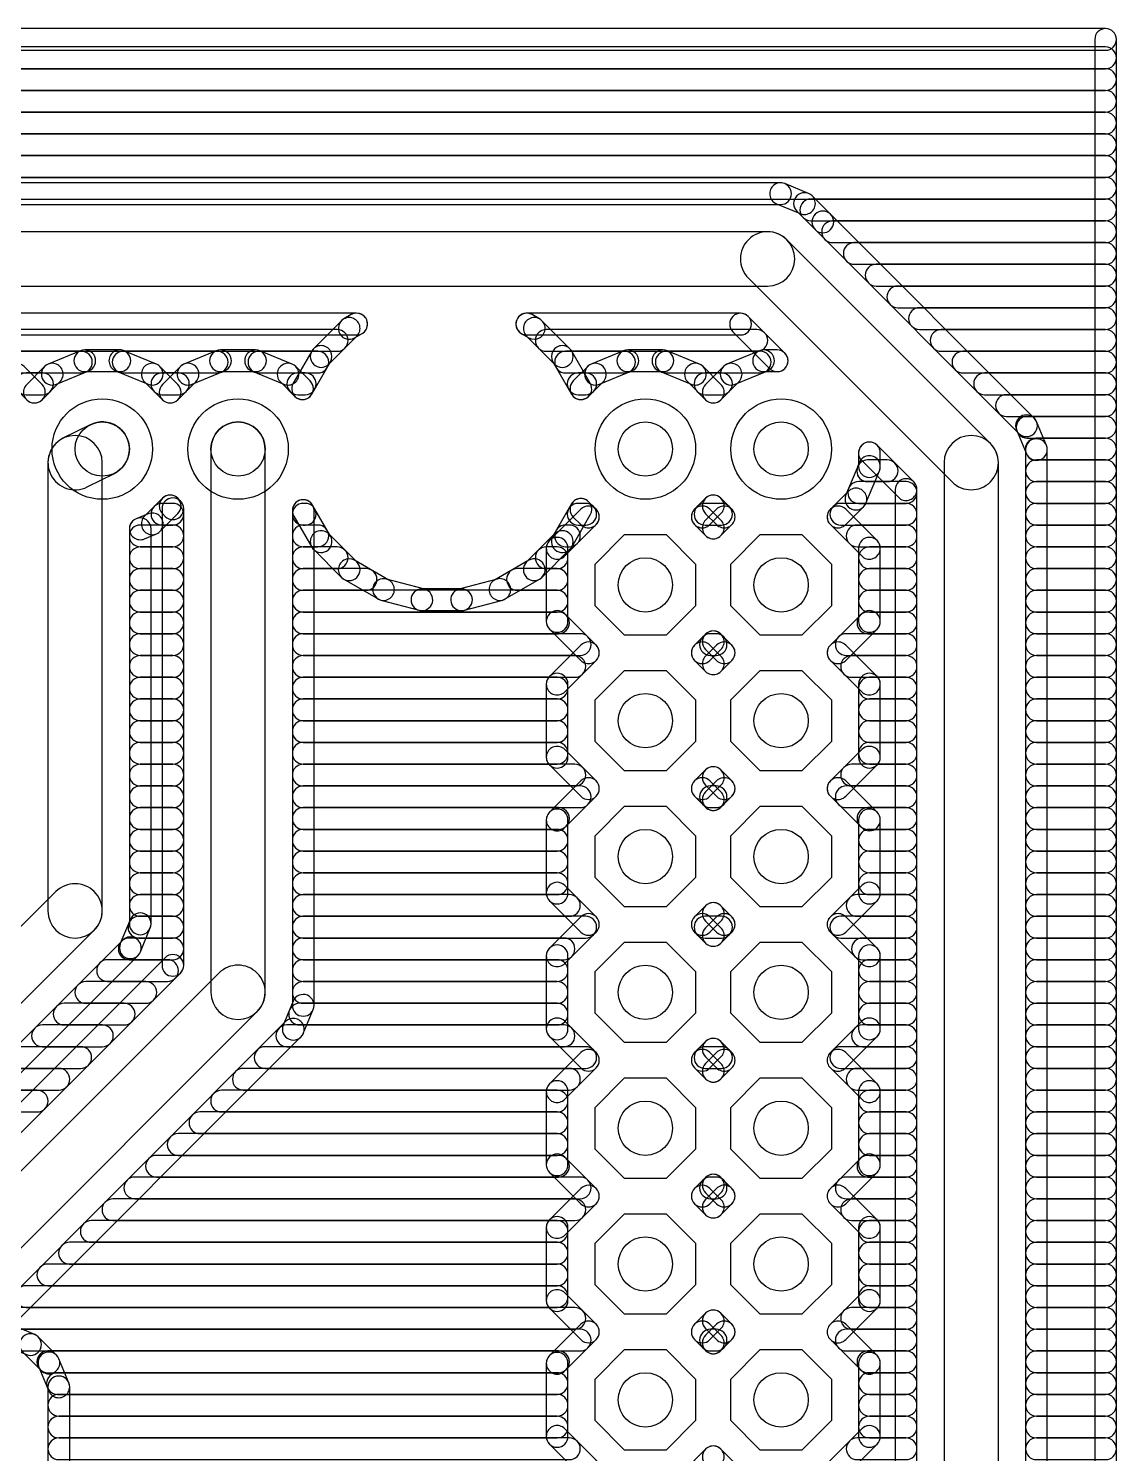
# Model space of a CAD drawing. Extents: x 1 to 104, y 1 to 79.
# Drawn here: x 83.71 to 104.06, y 52.34 to 78.98 of the extents above; entities that cross this region are included whole.
import ezdxf

# ---------------------------------------------------------------- set-up
doc = ezdxf.new("R2010")
doc.units = 0
for name, color, linetype in [('16', 174, 'CONTINUOUS'), ('17', 94, 'CONTINUOUS'), ('44', 250, 'CONTINUOUS')]:
    doc.layers.add(name, color=color, linetype=linetype)

# ---------------------------------------------------------------- blocks, each defined once
blk = doc.blocks.new('ROUNDP')
blk.add_circle((0, 0), 0.5)
blk = doc.blocks.new('OCTAGONP')
blk.add_lwpolyline([(-0.5, -0.2071), (-0.5, 0.2071), (-0.2071, 0.5), (0.2071, 0.5), (0.5, 0.2071), (0.5, -0.2071), (0.2071, -0.5), (-0.2071, -0.5)], close=True)

msp = doc.modelspace()

# ---------------------------------------------------------------- linework, layer by layer
at = {"layer": '16'}
for points in [[(1.2192, 78.5776), (103.8608, 78.5776, 1), (103.8608, 78.984), (1.2192, 78.984, 1)], [(103.6576, 78.7808), (103.6576, 1.2192, 1), (104.064, 1.2192), (104.064, 78.7808, 1)], [(1.2192, 78.232), (103.8608, 78.232, 1), (103.8608, 78.6384), (1.2192, 78.6384, 1)], [(1.2192, 77.8256), (103.8608, 77.8256, 1), (103.8608, 78.232), (1.2192, 78.232, 1)], [(1.2192, 77.4192), (103.8608, 77.4192, 1), (103.8608, 77.8256), (1.2192, 77.8256, 1)], [(45.6662, 77.0128), (103.8608, 77.0128, 1), (103.8608, 77.4192), (45.6662, 77.4192, 1)], [(46.0726, 76.6064), (103.8608, 76.6064, 1), (103.8608, 77.0128), (46.0726, 77.0128, 1)], [(46.479, 76.2), (103.8608, 76.2, 1), (103.8608, 76.6064), (46.479, 76.6064, 1)], [(46.8854, 75.7936), (103.8608, 75.7936, 1), (103.8608, 76.2), (46.8854, 76.2, 1)], [(97.7785, 76.0984), (54.6215, 76.0984, 1), (54.6215, 75.692), (97.7785, 75.692, 1)], [(98.3044, 75.8973), (97.8563, 76.0829, 1), (97.7008, 75.7075), (98.1489, 75.5219, 1)], [(98.7133, 75.5103), (98.3703, 75.8533, 1), (98.0829, 75.5659), (98.4259, 75.2229, 1)], [(98.3458, 75.3872), (103.8608, 75.3872, 1), (103.8608, 75.7936), (98.3458, 75.7936, 1)], [(102.5233, 71.7003), (98.7133, 75.5103, 1), (98.4259, 75.2229), (102.2359, 71.4129, 1)], [(54.864, 74.168), (97.536, 74.168, 1), (97.536, 75.184), (54.864, 75.184, 1)], [(97.1768, 74.3168), (100.9868, 70.5068, 1), (101.7052, 71.2252), (97.8952, 75.0352, 1)], [(98.7522, 74.9808), (103.8608, 74.9808, 1), (103.8608, 75.3872), (98.7522, 75.3872, 1)], [(99.1586, 74.5744), (103.8608, 74.5744, 1), (103.8608, 74.9808), (99.1586, 74.9808, 1)], [(99.565, 74.168), (103.8608, 74.168, 1), (103.8608, 74.5744), (99.565, 74.5744, 1)], [(99.9714, 73.7616), (103.8608, 73.7616, 1), (103.8608, 74.168), (99.9714, 74.168, 1)], [(55.369, 73.2536), (89.8491, 73.2536, 1), (89.8491, 73.66), (55.369, 73.66, 1)], [(89.5653, 73.5196), (89.0404, 72.9947, 1), (89.3278, 72.7073), (89.8527, 73.2322, 1)], [(89.7475, 73.6328), (89.6074, 73.5519, 1), (89.8106, 73.1999), (89.9507, 73.2808, 1)], [(93.2726, 73.5519), (93.1325, 73.6328, 1), (92.9293, 73.2808), (93.0694, 73.1999, 1)], [(93.0309, 73.2536), (97.031, 73.2536, 1), (97.031, 73.66), (93.0309, 73.66, 1)], [(93.8396, 72.9947), (93.3147, 73.5196, 1), (93.0273, 73.2322), (93.5522, 72.7073, 1)], [(96.8873, 73.3131), (97.5731, 72.6273, 1), (97.8605, 72.9147), (97.1747, 73.6005, 1)], [(100.3778, 73.3552), (103.8608, 73.3552, 1), (103.8608, 73.7616), (100.3778, 73.7616, 1)], [(55.0642, 72.9488), (89.4851, 72.9488, 1), (89.4851, 73.3552), (55.0642, 73.3552, 1)], [(93.3949, 72.9488), (97.3358, 72.9488, 1), (97.3358, 73.3552), (93.3949, 73.3552, 1)], [(100.7842, 72.9488), (103.8608, 72.9488, 1), (103.8608, 73.3552), (100.7842, 73.3552, 1)], [(89.0081, 72.9526), (88.6603, 72.3502, 1), (89.0122, 72.147), (89.3601, 72.7494, 1)], [(94.2197, 72.3502), (93.8719, 72.9526, 1), (93.5199, 72.7494), (93.8678, 72.147, 1)], [(82.9397, 72.5424), (84.7003, 72.5424, 1), (84.7003, 72.9488), (82.9397, 72.9488, 1)], [(84.6838, 72.9587), (84.077, 72.7074, 1), (84.2325, 72.3319), (84.8394, 72.5833, 1)], [(85.4184, 72.9742), (84.7616, 72.9742, 1), (84.7616, 72.5678), (85.4184, 72.5678, 1)], [(86.103, 72.7074), (85.4962, 72.9587, 1), (85.3406, 72.5833), (85.9475, 72.3319, 1)], [(85.4797, 72.5424), (87.2403, 72.5424, 1), (87.2403, 72.9488), (85.4797, 72.9488, 1)], [(87.2238, 72.9587), (86.617, 72.7074, 1), (86.7725, 72.3319), (87.3794, 72.5833, 1)], [(87.9584, 72.9742), (87.3016, 72.9742, 1), (87.3016, 72.5678), (87.9584, 72.5678, 1)], [(88.643, 72.7074), (88.0362, 72.9587, 1), (87.8806, 72.5833), (88.4875, 72.3319, 1)], [(88.0197, 72.5424), (89.1232, 72.5424, 1), (89.1232, 72.9488), (88.0197, 72.9488, 1)], [(93.7568, 72.5424), (94.8603, 72.5424, 1), (94.8603, 72.9488), (93.7568, 72.9488, 1)], [(94.8438, 72.9587), (94.237, 72.7074, 1), (94.3925, 72.3319), (94.9994, 72.5833, 1)], [(95.5784, 72.9742), (94.9216, 72.9742, 1), (94.9216, 72.5678), (95.5784, 72.5678, 1)], [(96.263, 72.7074), (95.6562, 72.9587, 1), (95.5006, 72.5833), (96.1075, 72.3319, 1)], [(95.6397, 72.5424), (97.4003, 72.5424, 1), (97.4003, 72.9488), (95.6397, 72.9488, 1)], [(97.3838, 72.9587), (96.777, 72.7074, 1), (96.9325, 72.3319), (97.5394, 72.5833, 1)], [(97.7168, 72.9742), (97.4616, 72.9742, 1), (97.4616, 72.5678), (97.7168, 72.5678, 1)], [(101.1906, 72.5424), (103.8608, 72.5424, 1), (103.8608, 72.9488), (101.1906, 72.9488, 1)], [(83.9637, 72.3285), (83.6289, 72.6633, 1), (83.3415, 72.376), (83.6763, 72.0412, 1)], [(83.6657, 72.136), (83.9743, 72.136, 1), (83.9743, 72.5424), (83.6657, 72.5424, 1)], [(84.0111, 72.6633), (83.6763, 72.3285, 1), (83.9637, 72.0412), (84.2985, 72.376, 1)], [(86.5037, 72.3285), (86.1689, 72.6633, 1), (85.8815, 72.376), (86.2163, 72.0412, 1)], [(86.2057, 72.136), (86.5143, 72.136, 1), (86.5143, 72.5424), (86.2057, 72.5424, 1)], [(86.5511, 72.6633), (86.2163, 72.3285, 1), (86.5037, 72.0412), (86.8385, 72.376, 1)], [(88.98, 72.3923), (88.7089, 72.6633, 1), (88.4215, 72.376), (88.6926, 72.1049, 1)], [(88.7457, 72.136), (88.8886, 72.136, 1), (88.8886, 72.5424), (88.7457, 72.5424, 1)], [(93.9914, 72.136), (94.1343, 72.136, 1), (94.1343, 72.5424), (93.9914, 72.5424, 1)], [(94.1711, 72.6633), (93.9, 72.3923, 1), (94.1874, 72.1049), (94.4585, 72.376, 1)], [(96.6637, 72.3285), (96.3289, 72.6633, 1), (96.0415, 72.376), (96.3763, 72.0412, 1)], [(96.3657, 72.136), (96.6743, 72.136, 1), (96.6743, 72.5424), (96.3657, 72.5424, 1)], [(96.7111, 72.6633), (96.3763, 72.3285, 1), (96.6637, 72.0412), (96.9985, 72.376, 1)], [(101.597, 72.136), (103.8608, 72.136, 1), (103.8608, 72.5424), (101.597, 72.5424, 1)], [(102.0034, 71.7296), (103.8608, 71.7296, 1), (103.8608, 72.136), (102.0034, 72.136, 1)], [(102.7529, 71.1863), (102.5673, 71.6344, 1), (102.1919, 71.4789), (102.3775, 71.0308, 1)], [(102.3921, 71.3232), (103.8608, 71.3232, 1), (103.8608, 71.7296), (102.3921, 71.7296, 1)], [(84.8092, 70.4116), (85.3172, 70.6656, 1), (84.8628, 71.5744), (84.3548, 71.3204, 1)], [(88.138, 60.96), (88.138, 71.12, 1), (87.122, 71.12), (87.122, 60.96, 1)], [(85.09, 62.484), (85.09, 70.866, 1), (84.074, 70.866), (84.074, 62.484, 1)], [(99.6442, 70.7916), (99.6442, 71.0468, 1), (99.2378, 71.0468), (99.2378, 70.7916, 1)], [(99.2973, 70.9031), (99.9831, 70.2173, 1), (100.2705, 70.5047), (99.5847, 71.1905, 1)], [(100.838, 70.866), (100.838, 21.336, 1), (101.854, 21.336), (101.854, 70.866, 1)], [(102.5604, 70.9168), (103.8608, 70.9168, 1), (103.8608, 71.3232), (102.5604, 71.3232, 1)], [(102.7684, 21.0935), (102.7684, 71.1085, 1), (102.362, 71.1085), (102.362, 21.0935, 1)], [(99.3774, 70.107), (99.6287, 70.7138, 1), (99.2533, 70.8694), (99.0019, 70.2625, 1)], [(99.4087, 70.5104), (99.7742, 70.5104, 1), (99.7742, 70.9168), (99.4087, 70.9168, 1)], [(102.5652, 70.5104), (103.8608, 70.5104, 1), (103.8608, 70.9168), (102.5652, 70.9168, 1)], [(98.9985, 69.7063), (99.3333, 70.0411, 1), (99.046, 70.3285), (98.7112, 69.9937, 1)], [(99.2404, 70.104), (100.1268, 70.104, 1), (100.1268, 70.5104), (99.2404, 70.5104, 1)], [(99.9236, 70.361), (99.9236, 24.4509, 1), (100.33, 24.4509), (100.33, 70.361, 1)], [(102.5652, 70.104), (103.8608, 70.104, 1), (103.8608, 70.5104), (102.5652, 70.5104, 1)], [(86.1689, 69.5767), (86.5037, 69.9115, 1), (86.2163, 70.1988), (85.8815, 69.864, 1)], [(86.2057, 69.6976), (86.4108, 69.6976, 1), (86.4108, 70.104), (86.2057, 70.104, 1)], [(86.2163, 69.9115), (86.2671, 69.8606, 1), (86.5545, 70.148), (86.5037, 70.1988, 1)], [(86.2076, 70.0043), (86.2076, 61.465, 1), (86.614, 61.465), (86.614, 70.0043, 1)], [(89.0524, 60.7175), (89.0524, 69.969, 1), (88.646, 69.969), (88.646, 60.7175, 1)], [(88.6732, 69.8674), (89.0081, 69.2874, 1), (89.3601, 69.4906), (89.0252, 70.0706, 1)], [(88.8492, 69.6976), (88.8886, 69.6976, 1), (88.8886, 70.104), (88.8492, 70.104, 1)], [(93.8719, 69.2874), (94.2197, 69.8898, 1), (93.8678, 70.093), (93.5199, 69.4906, 1)], [(93.9914, 69.6976), (94.1343, 69.6976, 1), (94.1343, 70.104), (93.9914, 70.104, 1)], [(93.9, 69.8477), (94.0415, 69.7063, 1), (94.3288, 69.9937), (94.1874, 70.1351, 1)], [(96.4585, 69.7063), (96.6637, 69.9115, 1), (96.3763, 70.1988), (96.1712, 69.9937, 1)], [(96.3657, 69.6976), (96.6743, 69.6976, 1), (96.6743, 70.104), (96.3657, 70.104, 1)], [(96.3763, 69.9114), (96.5815, 69.7063, 1), (96.8688, 69.9937), (96.6637, 70.1988, 1)], [(98.9057, 69.6976), (100.1268, 69.6976, 1), (100.1268, 70.104), (98.9057, 70.104, 1)], [(102.5652, 69.6976), (103.8608, 69.6976, 1), (103.8608, 70.104), (102.5652, 70.104, 1)], [(85.879, 69.4398), (86.103, 69.5326, 1), (85.9475, 69.9081), (85.7234, 69.8153, 1)], [(86.0044, 62.2415), (86.0044, 69.6276, 1), (85.598, 69.6276), (85.598, 62.2415, 1)], [(94.0415, 69.9937), (93.4553, 69.4075, 1), (93.7427, 69.1202), (94.3288, 69.7063, 1)], [(96.6637, 69.7885), (96.4585, 69.9937, 1), (96.1712, 69.7063), (96.3763, 69.5012, 1)], [(96.5815, 69.9937), (96.3763, 69.7885, 1), (96.6637, 69.5012), (96.8688, 69.7063, 1)], [(99.5847, 69.4075), (98.9985, 69.9937, 1), (98.7112, 69.7063), (99.2973, 69.1202, 1)], [(85.8012, 69.2912), (86.4108, 69.2912, 1), (86.4108, 69.6976), (85.8012, 69.6976, 1)], [(88.8492, 69.2912), (89.1232, 69.2912, 1), (89.1232, 69.6976), (88.8492, 69.6976, 1)], [(89.0404, 69.2453), (89.5653, 68.7204, 1), (89.8527, 69.0078), (89.3278, 69.5327, 1)], [(93.3147, 68.7204), (93.8396, 69.2453, 1), (93.5522, 69.5327), (93.0273, 69.0078, 1)], [(93.7568, 69.2912), (93.8295, 69.2912, 1), (93.8295, 69.6976), (93.7568, 69.6976, 1)], [(99.2105, 69.2912), (100.1268, 69.2912, 1), (100.1268, 69.6976), (99.2105, 69.6976, 1)], [(102.5652, 69.2912), (103.8608, 69.2912, 1), (103.8608, 69.6976), (102.5652, 69.6976, 1)], [(85.8012, 68.8848), (86.4108, 68.8848, 1), (86.4108, 69.2912), (85.8012, 69.2912, 1)], [(88.8492, 68.8848), (89.485, 68.8848, 1), (89.485, 69.2912), (88.8492, 69.2912, 1)], [(93.395, 68.8848), (93.599, 68.8848, 1), (93.599, 69.2912), (93.395, 69.2912, 1)], [(93.3958, 69.2639), (93.3958, 67.8961, 1), (93.8022, 67.8961), (93.8022, 69.2639, 1)], [(99.6442, 67.8961), (99.6442, 69.2639, 1), (99.2378, 69.2639), (99.2378, 67.8961, 1)], [(99.441, 68.8848), (100.1268, 68.8848, 1), (100.1268, 69.2912), (99.441, 69.2912, 1)], [(102.5652, 68.8848), (103.8608, 68.8848, 1), (103.8608, 69.2912), (102.5652, 69.2912, 1)], [(89.6074, 68.6881), (90.2502, 68.3169, 1), (90.4534, 68.6689), (89.8106, 69.0401, 1)], [(92.6298, 68.3169), (93.2726, 68.6881, 1), (93.0694, 69.0401), (92.4266, 68.6689, 1)], [(85.8012, 68.4784), (86.4108, 68.4784, 1), (86.4108, 68.8848), (85.8012, 68.8848, 1)], [(88.8492, 68.4784), (90.025, 68.4784, 1), (90.025, 68.8848), (88.8492, 68.8848, 1)], [(92.855, 68.4784), (93.599, 68.4784, 1), (93.599, 68.8848), (92.855, 68.8848, 1)], [(99.441, 68.4784), (100.1268, 68.4784, 1), (100.1268, 68.8848), (99.441, 68.8848, 1)], [(102.5652, 68.4784), (103.8608, 68.4784, 1), (103.8608, 68.8848), (102.5652, 68.8848, 1)], [(90.2992, 68.2966), (91.0163, 68.1045, 1), (91.1214, 68.4971), (90.4044, 68.6892, 1)], [(91.0688, 68.0976), (91.8112, 68.0976, 1), (91.8112, 68.504), (91.0688, 68.504, 1)], [(91.8637, 68.1045), (92.5808, 68.2966, 1), (92.4756, 68.6892), (91.7586, 68.4971, 1)], [(85.8012, 68.072), (86.4108, 68.072, 1), (86.4108, 68.4784), (85.8012, 68.4784, 1)], [(88.8492, 68.072), (93.599, 68.072, 1), (93.599, 68.4784), (88.8492, 68.4784, 1)], [(99.441, 68.072), (100.1268, 68.072, 1), (100.1268, 68.4784), (99.441, 68.4784, 1)], [(102.5652, 68.072), (103.8608, 68.072, 1), (103.8608, 68.4784), (102.5652, 68.4784, 1)], [(85.8012, 67.6656), (86.4108, 67.6656, 1), (86.4108, 68.072), (85.8012, 68.072, 1)], [(88.8492, 67.6656), (93.6263, 67.6656, 1), (93.6263, 68.072), (88.8492, 68.072, 1)], [(93.4553, 67.7525), (94.0415, 67.1663, 1), (94.3288, 67.4537), (93.7427, 68.0398, 1)], [(98.9985, 67.1663), (99.5847, 67.7525, 1), (99.2973, 68.0398), (98.7112, 67.4537, 1)], [(99.4137, 67.6656), (100.1268, 67.6656, 1), (100.1268, 68.072), (99.4137, 68.072, 1)], [(102.5652, 67.6656), (103.8608, 67.6656, 1), (103.8608, 68.072), (102.5652, 68.072, 1)], [(96.4585, 67.1663), (96.6637, 67.3715, 1), (96.3763, 67.6588), (96.1712, 67.4537, 1)], [(96.3763, 67.3715), (96.5815, 67.1663, 1), (96.8688, 67.4537), (96.6637, 67.6588, 1)], [(85.8012, 67.2592), (86.4108, 67.2592, 1), (86.4108, 67.6656), (85.8012, 67.6656, 1)], [(88.8492, 67.2592), (94.0327, 67.2592, 1), (94.0327, 67.6656), (88.8492, 67.6656, 1)], [(94.0415, 67.4537), (93.4553, 66.8675, 1), (93.7427, 66.5802), (94.3288, 67.1663, 1)], [(96.6637, 67.2485), (96.4585, 67.4537, 1), (96.1712, 67.1663), (96.3763, 66.9612, 1)], [(96.4673, 67.2592), (96.5727, 67.2592, 1), (96.5727, 67.6656), (96.4673, 67.6656, 1)], [(96.5815, 67.4537), (96.3763, 67.2485, 1), (96.6637, 66.9612), (96.8688, 67.1663, 1)], [(99.5847, 66.8675), (98.9985, 67.4537, 1), (98.7112, 67.1663), (99.2973, 66.5802, 1)], [(99.0073, 67.2592), (100.1268, 67.2592, 1), (100.1268, 67.6656), (99.0073, 67.6656, 1)], [(102.5652, 67.2592), (103.8608, 67.2592, 1), (103.8608, 67.6656), (102.5652, 67.6656, 1)], [(85.8012, 66.8528), (86.4108, 66.8528, 1), (86.4108, 67.2592), (85.8012, 67.2592, 1)], [(88.8492, 66.8528), (93.9311, 66.8528, 1), (93.9311, 67.2592), (88.8492, 67.2592, 1)], [(99.1089, 66.8528), (100.1268, 66.8528, 1), (100.1268, 67.2592), (99.1089, 67.2592, 1)], [(102.5652, 66.8528), (103.8608, 66.8528, 1), (103.8608, 67.2592), (102.5652, 67.2592, 1)], [(93.3958, 66.7239), (93.3958, 65.3561, 1), (93.8022, 65.3561), (93.8022, 66.7239, 1)], [(99.6442, 65.3561), (99.6442, 66.7239, 1), (99.2378, 66.7239), (99.2378, 65.3561, 1)], [(85.8012, 66.4464), (86.4108, 66.4464, 1), (86.4108, 66.8528), (85.8012, 66.8528, 1)], [(88.8492, 66.4464), (93.599, 66.4464, 1), (93.599, 66.8528), (88.8492, 66.8528, 1)], [(99.441, 66.4464), (100.1268, 66.4464, 1), (100.1268, 66.8528), (99.441, 66.8528, 1)], [(102.5652, 66.4464), (103.8608, 66.4464, 1), (103.8608, 66.8528), (102.5652, 66.8528, 1)], [(85.8012, 66.04), (86.4108, 66.04, 1), (86.4108, 66.4464), (85.8012, 66.4464, 1)], [(88.8492, 66.04), (93.599, 66.04, 1), (93.599, 66.4464), (88.8492, 66.4464, 1)], [(99.441, 66.04), (100.1268, 66.04, 1), (100.1268, 66.4464), (99.441, 66.4464, 1)], [(102.5652, 66.04), (103.8608, 66.04, 1), (103.8608, 66.4464), (102.5652, 66.4464, 1)], [(85.8012, 65.6336), (86.4108, 65.6336, 1), (86.4108, 66.04), (85.8012, 66.04, 1)], [(88.8492, 65.6336), (93.599, 65.6336, 1), (93.599, 66.04), (88.8492, 66.04, 1)], [(99.441, 65.6336), (100.1268, 65.6336, 1), (100.1268, 66.04), (99.441, 66.04, 1)], [(102.5652, 65.6336), (103.8608, 65.6336, 1), (103.8608, 66.04), (102.5652, 66.04, 1)], [(85.8012, 65.2272), (86.4108, 65.2272, 1), (86.4108, 65.6336), (85.8012, 65.6336, 1)], [(88.8492, 65.2272), (93.599, 65.2272, 1), (93.599, 65.6336), (88.8492, 65.6336, 1)], [(93.4553, 65.2125), (94.0415, 64.6263, 1), (94.3288, 64.9137), (93.7427, 65.4998, 1)], [(98.9985, 64.6263), (99.5847, 65.2125, 1), (99.2973, 65.4998), (98.7112, 64.9137, 1)], [(99.441, 65.2272), (100.1268, 65.2272, 1), (100.1268, 65.6336), (99.441, 65.6336, 1)], [(102.5652, 65.2272), (103.8608, 65.2272, 1), (103.8608, 65.6336), (102.5652, 65.6336, 1)], [(85.8012, 64.8208), (86.4108, 64.8208, 1), (86.4108, 65.2272), (85.8012, 65.2272, 1)], [(88.8492, 64.8208), (93.9311, 64.8208, 1), (93.9311, 65.2272), (88.8492, 65.2272, 1)], [(96.4585, 64.6263), (96.6637, 64.8315, 1), (96.3763, 65.1188), (96.1712, 64.9137, 1)], [(96.3763, 64.8315), (96.5815, 64.6263, 1), (96.8688, 64.9137), (96.6637, 65.1188, 1)], [(99.1089, 64.8208), (100.1268, 64.8208, 1), (100.1268, 65.2272), (99.1089, 65.2272, 1)], [(102.5652, 64.8208), (103.8608, 64.8208, 1), (103.8608, 65.2272), (102.5652, 65.2272, 1)], [(85.8012, 64.4144), (86.4108, 64.4144, 1), (86.4108, 64.8208), (85.8012, 64.8208, 1)], [(88.8492, 64.4144), (94.0327, 64.4144, 1), (94.0327, 64.8208), (88.8492, 64.8208, 1)], [(94.0415, 64.9137), (93.4553, 64.3275, 1), (93.7427, 64.0402), (94.3288, 64.6263, 1)], [(96.6637, 64.7085), (96.4585, 64.9137, 1), (96.1712, 64.6263), (96.3763, 64.4212, 1)], [(96.4673, 64.4144), (96.5727, 64.4144, 1), (96.5727, 64.8208), (96.4673, 64.8208, 1)], [(96.5815, 64.9137), (96.3763, 64.7085, 1), (96.6637, 64.4212), (96.8688, 64.6263, 1)], [(99.5847, 64.3275), (98.9985, 64.9137, 1), (98.7112, 64.6263), (99.2973, 64.0402, 1)], [(99.0073, 64.4144), (100.1268, 64.4144, 1), (100.1268, 64.8208), (99.0073, 64.8208, 1)], [(102.5652, 64.4144), (103.8608, 64.4144, 1), (103.8608, 64.8208), (102.5652, 64.8208, 1)], [(85.8012, 64.008), (86.4108, 64.008, 1), (86.4108, 64.4144), (85.8012, 64.4144, 1)], [(88.8492, 64.008), (93.6263, 64.008, 1), (93.6263, 64.4144), (88.8492, 64.4144, 1)], [(93.3958, 64.1839), (93.3958, 62.8161, 1), (93.8022, 62.8161), (93.8022, 64.1839, 1)], [(99.4137, 64.008), (100.1268, 64.008, 1), (100.1268, 64.4144), (99.4137, 64.4144, 1)], [(99.6442, 62.8161), (99.6442, 64.1839, 1), (99.2378, 64.1839), (99.2378, 62.8161, 1)], [(102.5652, 64.008), (103.8608, 64.008, 1), (103.8608, 64.4144), (102.5652, 64.4144, 1)], [(85.8012, 63.6016), (86.4108, 63.6016, 1), (86.4108, 64.008), (85.8012, 64.008, 1)], [(88.8492, 63.6016), (93.599, 63.6016, 1), (93.599, 64.008), (88.8492, 64.008, 1)], [(99.441, 63.6016), (100.1268, 63.6016, 1), (100.1268, 64.008), (99.441, 64.008, 1)], [(102.5652, 63.6016), (103.8608, 63.6016, 1), (103.8608, 64.008), (102.5652, 64.008, 1)], [(85.8012, 63.1952), (86.4108, 63.1952, 1), (86.4108, 63.6016), (85.8012, 63.6016, 1)], [(88.8492, 63.1952), (93.599, 63.1952, 1), (93.599, 63.6016), (88.8492, 63.6016, 1)], [(99.441, 63.1952), (100.1268, 63.1952, 1), (100.1268, 63.6016), (99.441, 63.6016, 1)], [(102.5652, 63.1952), (103.8608, 63.1952, 1), (103.8608, 63.6016), (102.5652, 63.6016, 1)], [(85.8012, 62.7888), (86.4108, 62.7888, 1), (86.4108, 63.1952), (85.8012, 63.1952, 1)], [(88.8492, 62.7888), (93.599, 62.7888, 1), (93.599, 63.1952), (88.8492, 63.1952, 1)], [(99.441, 62.7888), (100.1268, 62.7888, 1), (100.1268, 63.1952), (99.441, 63.1952, 1)], [(102.5652, 62.7888), (103.8608, 62.7888, 1), (103.8608, 63.1952), (102.5652, 63.1952, 1)], [(75.7972, 52.9808), (84.9412, 62.1248, 1), (84.2228, 62.8432), (75.0788, 53.6992, 1)], [(93.4553, 62.6725), (94.0415, 62.0863, 1), (94.3288, 62.3737), (93.7427, 62.9598, 1)], [(98.9985, 62.0863), (99.5847, 62.6725, 1), (99.2973, 62.9598), (98.7112, 62.3737, 1)], [(85.8012, 62.3824), (86.4108, 62.3824, 1), (86.4108, 62.7888), (85.8012, 62.7888, 1)], [(88.8492, 62.3824), (93.8295, 62.3824, 1), (93.8295, 62.7888), (88.8492, 62.7888, 1)], [(96.4585, 62.0863), (96.6637, 62.2915, 1), (96.3763, 62.5788), (96.1712, 62.3737, 1)], [(96.3763, 62.2915), (96.5815, 62.0863, 1), (96.8688, 62.3737), (96.6637, 62.5788, 1)], [(99.2105, 62.3824), (100.1268, 62.3824, 1), (100.1268, 62.7888), (99.2105, 62.7888, 1)], [(102.5652, 62.3824), (103.8608, 62.3824, 1), (103.8608, 62.7888), (102.5652, 62.7888, 1)], [(85.8033, 61.7156), (85.9889, 62.1637, 1), (85.6135, 62.3192), (85.4279, 61.8711, 1)], [(85.7754, 61.976), (86.4108, 61.976, 1), (86.4108, 62.3824), (85.7754, 62.3824, 1)], [(88.8492, 61.976), (94.1343, 61.976, 1), (94.1343, 62.3824), (88.8492, 62.3824, 1)], [(94.0415, 62.3737), (93.4553, 61.7875, 1), (93.7427, 61.5002), (94.3288, 62.0863, 1)], [(96.6637, 62.1685), (96.4585, 62.3737, 1), (96.1712, 62.0863), (96.3763, 61.8812, 1)], [(96.3657, 61.976), (96.6743, 61.976, 1), (96.6743, 62.3824), (96.3657, 62.3824, 1)], [(96.5815, 62.3737), (96.3763, 62.1685, 1), (96.6637, 61.8812), (96.8688, 62.0863, 1)], [(99.5847, 61.7875), (98.9985, 62.3737, 1), (98.7112, 62.0863), (99.2973, 61.5002, 1)], [(98.9057, 61.976), (100.1268, 61.976, 1), (100.1268, 62.3824), (98.9057, 62.3824, 1)], [(102.5652, 61.976), (103.8608, 61.976, 1), (103.8608, 62.3824), (102.5652, 62.3824, 1)], [(76.8009, 52.6913), (85.7593, 61.6497, 1), (85.4719, 61.9371), (76.5135, 52.9787, 1)], [(85.595, 61.5696), (86.4108, 61.5696, 1), (86.4108, 61.976), (85.595, 61.976, 1)], [(88.8492, 61.5696), (93.7279, 61.5696, 1), (93.7279, 61.976), (88.8492, 61.976, 1)], [(93.3958, 61.6439), (93.3958, 60.2761, 1), (93.8022, 60.2761), (93.8022, 61.6439, 1)], [(99.3121, 61.5696), (100.1268, 61.5696, 1), (100.1268, 61.976), (99.3121, 61.976, 1)], [(99.6442, 60.2761), (99.6442, 61.6439, 1), (99.2378, 61.6439), (99.2378, 60.2761, 1)], [(102.5652, 61.5696), (103.8608, 61.5696, 1), (103.8608, 61.976), (102.5652, 61.976, 1)], [(86.2671, 61.6087), (76.8897, 52.2313, 1), (77.1771, 51.9439), (86.5545, 61.3213, 1)], [(85.1886, 61.1632), (86.3122, 61.1632, 1), (86.3122, 61.5696), (85.1886, 61.5696, 1)], [(88.8492, 61.1632), (93.599, 61.1632, 1), (93.599, 61.5696), (88.8492, 61.5696, 1)], [(99.441, 61.1632), (100.1268, 61.1632, 1), (100.1268, 61.5696), (99.441, 61.5696, 1)], [(102.5652, 61.1632), (103.8608, 61.1632, 1), (103.8608, 61.5696), (102.5652, 61.5696, 1)], [(78.0832, 50.6948), (87.9892, 60.6008, 1), (87.2708, 61.3192), (77.3648, 51.4132, 1)], [(84.7822, 60.7568), (85.9058, 60.7568, 1), (85.9058, 61.1632), (84.7822, 61.1632, 1)], [(88.8492, 60.7568), (93.599, 60.7568, 1), (93.599, 61.1632), (88.8492, 61.1632, 1)], [(99.441, 60.7568), (100.1268, 60.7568, 1), (100.1268, 61.1632), (99.441, 61.1632, 1)], [(102.5652, 60.7568), (103.8608, 60.7568, 1), (103.8608, 61.1632), (102.5652, 61.1632, 1)], [(84.3758, 60.3504), (85.4994, 60.3504, 1), (85.4994, 60.7568), (84.3758, 60.7568, 1)], [(88.8513, 60.1916), (89.0369, 60.6397, 1), (88.6615, 60.7952), (88.4759, 60.3471, 1)], [(88.7813, 60.3504), (93.599, 60.3504, 1), (93.599, 60.7568), (88.7813, 60.7568, 1)], [(99.441, 60.3504), (100.1268, 60.3504, 1), (100.1268, 60.7568), (99.441, 60.7568, 1)], [(102.5652, 60.3504), (103.8608, 60.3504, 1), (103.8608, 60.7568), (102.5652, 60.7568, 1)], [(83.2495, 54.5679), (88.8073, 60.1257, 1), (88.5199, 60.4131), (82.9621, 54.8553, 1)], [(83.9694, 59.944), (85.093, 59.944, 1), (85.093, 60.3504), (83.9694, 60.3504, 1)], [(88.5414, 59.944), (93.7279, 59.944, 1), (93.7279, 60.3504), (88.5414, 60.3504, 1)], [(93.4553, 60.1325), (94.0415, 59.5463, 1), (94.3288, 59.8337), (93.7427, 60.4198, 1)], [(98.9985, 59.5463), (99.5847, 60.1325, 1), (99.2973, 60.4198), (98.7112, 59.8337, 1)], [(99.3121, 59.944), (100.1268, 59.944, 1), (100.1268, 60.3504), (99.3121, 60.3504, 1)], [(102.5652, 59.944), (103.8608, 59.944, 1), (103.8608, 60.3504), (102.5652, 60.3504, 1)], [(96.4585, 59.5463), (96.6637, 59.7515, 1), (96.3763, 60.0388), (96.1712, 59.8337, 1)], [(96.3763, 59.7515), (96.5815, 59.5463, 1), (96.8688, 59.8337), (96.6637, 60.0388, 1)], [(83.563, 59.5376), (84.6866, 59.5376, 1), (84.6866, 59.944), (83.563, 59.944, 1)], [(88.135, 59.5376), (94.1343, 59.5376, 1), (94.1343, 59.944), (88.135, 59.944, 1)], [(94.0415, 59.8337), (93.4553, 59.2475, 1), (93.7427, 58.9602), (94.3288, 59.5463, 1)], [(96.6637, 59.6285), (96.4585, 59.8337, 1), (96.1712, 59.5463), (96.3763, 59.3412, 1)], [(96.3657, 59.5376), (96.6743, 59.5376, 1), (96.6743, 59.944), (96.3657, 59.944, 1)], [(96.5815, 59.8337), (96.3763, 59.6285, 1), (96.6637, 59.3412), (96.8688, 59.5463, 1)], [(99.5847, 59.2475), (98.9985, 59.8337, 1), (98.7112, 59.5463), (99.2973, 58.9602, 1)], [(98.9057, 59.5376), (100.1268, 59.5376, 1), (100.1268, 59.944), (98.9057, 59.944, 1)], [(102.5652, 59.5376), (103.8608, 59.5376, 1), (103.8608, 59.944), (102.5652, 59.944, 1)], [(83.1566, 59.1312), (84.2802, 59.1312, 1), (84.2802, 59.5376), (83.1566, 59.5376, 1)], [(87.7286, 59.1312), (93.8295, 59.1312, 1), (93.8295, 59.5376), (87.7286, 59.5376, 1)], [(99.2105, 59.1312), (100.1268, 59.1312, 1), (100.1268, 59.5376), (99.2105, 59.5376, 1)], [(102.5652, 59.1312), (103.8608, 59.1312, 1), (103.8608, 59.5376), (102.5652, 59.5376, 1)], [(93.3958, 59.1039), (93.3958, 57.7361, 1), (93.8022, 57.7361), (93.8022, 59.1039, 1)], [(99.6442, 57.7361), (99.6442, 59.1039, 1), (99.2378, 59.1039), (99.2378, 57.7361, 1)], [(82.7502, 58.7248), (83.8738, 58.7248, 1), (83.8738, 59.1312), (82.7502, 59.1312, 1)], [(87.3222, 58.7248), (93.599, 58.7248, 1), (93.599, 59.1312), (87.3222, 59.1312, 1)], [(99.441, 58.7248), (100.1268, 58.7248, 1), (100.1268, 59.1312), (99.441, 59.1312, 1)], [(102.5652, 58.7248), (103.8608, 58.7248, 1), (103.8608, 59.1312), (102.5652, 59.1312, 1)], [(86.9158, 58.3184), (93.599, 58.3184, 1), (93.599, 58.7248), (86.9158, 58.7248, 1)], [(99.441, 58.3184), (100.1268, 58.3184, 1), (100.1268, 58.7248), (99.441, 58.7248, 1)], [(102.5652, 58.3184), (103.8608, 58.3184, 1), (103.8608, 58.7248), (102.5652, 58.7248, 1)], [(86.5094, 57.912), (93.599, 57.912, 1), (93.599, 58.3184), (86.5094, 58.3184, 1)], [(99.441, 57.912), (100.1268, 57.912, 1), (100.1268, 58.3184), (99.441, 58.3184, 1)], [(102.5652, 57.912), (103.8608, 57.912, 1), (103.8608, 58.3184), (102.5652, 58.3184, 1)], [(86.103, 57.5056), (93.6263, 57.5056, 1), (93.6263, 57.912), (86.103, 57.912, 1)], [(93.4553, 57.5925), (94.0415, 57.0063, 1), (94.3288, 57.2937), (93.7427, 57.8798, 1)], [(98.9985, 57.0063), (99.5847, 57.5925, 1), (99.2973, 57.8798), (98.7112, 57.2937, 1)], [(99.4137, 57.5056), (100.1268, 57.5056, 1), (100.1268, 57.912), (99.4137, 57.912, 1)], [(102.5652, 57.5056), (103.8608, 57.5056, 1), (103.8608, 57.912), (102.5652, 57.912, 1)], [(96.4585, 57.0063), (96.6637, 57.2115, 1), (96.3763, 57.4988), (96.1712, 57.2937, 1)], [(96.3763, 57.2115), (96.5815, 57.0063, 1), (96.8688, 57.2937), (96.6637, 57.4988, 1)], [(85.6966, 57.0992), (94.0327, 57.0992, 1), (94.0327, 57.5056), (85.6966, 57.5056, 1)], [(94.0415, 57.2937), (93.4553, 56.7075, 1), (93.7427, 56.4202), (94.3288, 57.0063, 1)], [(96.6637, 57.0885), (96.4585, 57.2937, 1), (96.1712, 57.0063), (96.3763, 56.8012, 1)], [(96.4673, 57.0992), (96.5727, 57.0992, 1), (96.5727, 57.5056), (96.4673, 57.5056, 1)], [(96.5815, 57.2937), (96.3763, 57.0885, 1), (96.6637, 56.8012), (96.8688, 57.0063, 1)], [(99.5847, 56.7075), (98.9985, 57.2937, 1), (98.7112, 57.0063), (99.2973, 56.4202, 1)], [(99.0073, 57.0992), (100.1268, 57.0992, 1), (100.1268, 57.5056), (99.0073, 57.5056, 1)], [(102.5652, 57.0992), (103.8608, 57.0992, 1), (103.8608, 57.5056), (102.5652, 57.5056, 1)], [(85.2902, 56.6928), (93.9311, 56.6928, 1), (93.9311, 57.0992), (85.2902, 57.0992, 1)], [(99.1089, 56.6928), (100.1268, 56.6928, 1), (100.1268, 57.0992), (99.1089, 57.0992, 1)], [(102.5652, 56.6928), (103.8608, 56.6928, 1), (103.8608, 57.0992), (102.5652, 57.0992, 1)], [(93.3958, 56.5639), (93.3958, 55.1961, 1), (93.8022, 55.1961), (93.8022, 56.5639, 1)], [(99.6442, 55.1961), (99.6442, 56.5639, 1), (99.2378, 56.5639), (99.2378, 55.1961, 1)], [(84.8838, 56.2864), (93.599, 56.2864, 1), (93.599, 56.6928), (84.8838, 56.6928, 1)], [(99.441, 56.2864), (100.1268, 56.2864, 1), (100.1268, 56.6928), (99.441, 56.6928, 1)], [(102.5652, 56.2864), (103.8608, 56.2864, 1), (103.8608, 56.6928), (102.5652, 56.6928, 1)], [(84.4774, 55.88), (93.599, 55.88, 1), (93.599, 56.2864), (84.4774, 56.2864, 1)], [(99.441, 55.88), (100.1268, 55.88, 1), (100.1268, 56.2864), (99.441, 56.2864, 1)], [(102.5652, 55.88), (103.8608, 55.88, 1), (103.8608, 56.2864), (102.5652, 56.2864, 1)], [(84.071, 55.4736), (93.599, 55.4736, 1), (93.599, 55.88), (84.071, 55.88, 1)], [(99.441, 55.4736), (100.1268, 55.4736, 1), (100.1268, 55.88), (99.441, 55.88, 1)], [(102.5652, 55.4736), (103.8608, 55.4736, 1), (103.8608, 55.88), (102.5652, 55.88, 1)], [(83.6646, 55.0672), (93.599, 55.0672, 1), (93.599, 55.4736), (83.6646, 55.4736, 1)], [(99.441, 55.0672), (100.1268, 55.0672, 1), (100.1268, 55.4736), (99.441, 55.4736, 1)], [(102.5652, 55.0672), (103.8608, 55.0672, 1), (103.8608, 55.4736), (102.5652, 55.4736, 1)], [(93.4553, 55.0525), (94.0415, 54.4663, 1), (94.3288, 54.7537), (93.7427, 55.3398, 1)], [(98.9985, 54.4663), (99.5847, 55.0525, 1), (99.2973, 55.3398), (98.7112, 54.7537, 1)], [(83.2582, 54.6608), (93.9311, 54.6608, 1), (93.9311, 55.0672), (83.2582, 55.0672, 1)], [(96.4585, 54.4663), (96.6637, 54.6715, 1), (96.3763, 54.9588), (96.1712, 54.7537, 1)], [(96.3763, 54.6715), (96.5815, 54.4663, 1), (96.8688, 54.7537), (96.6637, 54.9588, 1)], [(99.1089, 54.6608), (100.1268, 54.6608, 1), (100.1268, 55.0672), (99.1089, 55.0672, 1)], [(102.5652, 54.6608), (103.8608, 54.6608, 1), (103.8608, 55.0672), (102.5652, 55.0672, 1)], [(83.8264, 54.5613), (83.3783, 54.7469, 1), (83.2228, 54.3715), (83.6709, 54.1859, 1)], [(83.5458, 54.2544), (94.0327, 54.2544, 1), (94.0327, 54.6608), (83.5458, 54.6608, 1)], [(94.0415, 54.7537), (93.4553, 54.1675, 1), (93.7427, 53.8802), (94.3288, 54.4663, 1)], [(96.6637, 54.5485), (96.4585, 54.7537, 1), (96.1712, 54.4663), (96.3763, 54.2612, 1)], [(96.4673, 54.2544), (96.5727, 54.2544, 1), (96.5727, 54.6608), (96.4673, 54.6608, 1)], [(96.5815, 54.7537), (96.3763, 54.5485, 1), (96.6637, 54.2612), (96.8688, 54.4663, 1)], [(99.5847, 54.1675), (98.9985, 54.7537, 1), (98.7112, 54.4663), (99.2973, 53.8802, 1)], [(99.0073, 54.2544), (100.1268, 54.2544, 1), (100.1268, 54.6608), (99.0073, 54.6608, 1)], [(102.5652, 54.2544), (103.8608, 54.2544, 1), (103.8608, 54.6608), (102.5652, 54.6608, 1)], [(84.2353, 54.1743), (83.8923, 54.5173, 1), (83.6049, 54.2299), (83.9479, 53.8869, 1)], [(84.071, 53.848), (93.6263, 53.848, 1), (93.6263, 54.2544), (84.071, 54.2544, 1)], [(84.4649, 53.6603), (84.2793, 54.1084, 1), (83.9039, 53.9529), (84.0895, 53.5048, 1)], [(93.3958, 54.0239), (93.3958, 52.6561, 1), (93.8022, 52.6561), (93.8022, 54.0239, 1)], [(99.4137, 53.848), (100.1268, 53.848, 1), (100.1268, 54.2544), (99.4137, 54.2544, 1)], [(99.6442, 52.6561), (99.6442, 54.0239, 1), (99.2378, 54.0239), (99.2378, 52.6561, 1)], [(102.5652, 53.848), (103.8608, 53.848, 1), (103.8608, 54.2544), (102.5652, 54.2544, 1)], [(84.2514, 53.4416), (93.599, 53.4416, 1), (93.599, 53.848), (84.2514, 53.848, 1)], [(99.441, 53.4416), (100.1268, 53.4416, 1), (100.1268, 53.848), (99.441, 53.848, 1)], [(102.5652, 53.4416), (103.8608, 53.4416, 1), (103.8608, 53.848), (102.5652, 53.848, 1)], [(84.4804, 51.5499), (84.4804, 53.5825, 1), (84.074, 53.5825), (84.074, 51.5499, 1)], [(84.2772, 53.0352), (93.599, 53.0352, 1), (93.599, 53.4416), (84.2772, 53.4416, 1)], [(99.441, 53.0352), (100.1268, 53.0352, 1), (100.1268, 53.4416), (99.441, 53.4416, 1)], [(102.5652, 53.0352), (103.8608, 53.0352, 1), (103.8608, 53.4416), (102.5652, 53.4416, 1)], [(84.2772, 52.6288), (93.599, 52.6288, 1), (93.599, 53.0352), (84.2772, 53.0352, 1)], [(99.441, 52.6288), (100.1268, 52.6288, 1), (100.1268, 53.0352), (99.441, 53.0352, 1)], [(102.5652, 52.6288), (103.8608, 52.6288, 1), (103.8608, 53.0352), (102.5652, 53.0352, 1)], [(93.4553, 52.5125), (94.0415, 51.9263, 1), (94.3288, 52.2137), (93.7427, 52.7998, 1)], [(98.9985, 51.9263), (99.5847, 52.5125, 1), (99.2973, 52.7998), (98.7112, 52.2137, 1)], [(84.2772, 52.2224), (93.8295, 52.2224, 1), (93.8295, 52.6288), (84.2772, 52.6288, 1)], [(99.2105, 52.2224), (100.1268, 52.2224, 1), (100.1268, 52.6288), (99.2105, 52.6288, 1)], [(102.5652, 52.2224), (103.8608, 52.2224, 1), (103.8608, 52.6288), (102.5652, 52.6288, 1)], [(96.4585, 51.9263), (96.6637, 52.1315, 1), (96.3763, 52.4188), (96.1712, 52.2137, 1)], [(96.3763, 52.1315), (96.5815, 51.9263, 1), (96.8688, 52.2137), (96.6637, 52.4188, 1)]]:
    msp.add_lwpolyline(points, format="xyb", close=True, dxfattribs=at)
at = {"layer": '44'}
for centre in [(85.09, 71.12), (87.63, 71.12), (95.25, 71.12), (97.79, 71.12), (95.25, 68.58), (97.79, 68.58), (95.25, 66.04), (97.79, 66.04), (95.25, 63.5), (97.79, 63.5), (95.25, 60.96), (97.79, 60.96), (95.25, 58.42), (97.79, 58.42), (95.25, 55.88), (97.79, 55.88), (95.25, 53.34), (97.79, 53.34)]:
    msp.add_circle(centre, 0.508, dxfattribs=at)

# ---------------------------------------------------------------- block references
at = {"layer": '17', "xscale": 1.8796, "yscale": 1.8796, "rotation": 90}
for name, p in [('ROUNDP', (85.09, 71.12)), ('ROUNDP', (87.63, 71.12)), ('ROUNDP', (95.25, 71.12)), ('ROUNDP', (97.79, 71.12)), ('OCTAGONP', (95.25, 68.58)), ('OCTAGONP', (97.79, 68.58)), ('OCTAGONP', (95.25, 66.04)), ('OCTAGONP', (97.79, 66.04)), ('OCTAGONP', (95.25, 63.5)), ('OCTAGONP', (97.79, 63.5)), ('OCTAGONP', (95.25, 60.96)), ('OCTAGONP', (97.79, 60.96)), ('OCTAGONP', (95.25, 58.42)), ('OCTAGONP', (97.79, 58.42)), ('OCTAGONP', (95.25, 55.88)), ('OCTAGONP', (97.79, 55.88)), ('OCTAGONP', (95.25, 53.34)), ('OCTAGONP', (97.79, 53.34))]:
    msp.add_blockref(name, p, dxfattribs=at)

doc.saveas('drawing.dxf')
